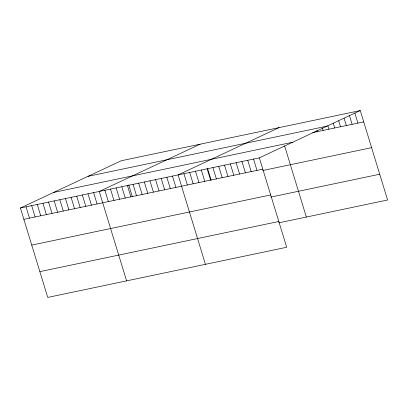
<?xml version="1.0" encoding="UTF-8"?>
<svg xmlns="http://www.w3.org/2000/svg" width="408" height="408" viewBox="0 0 408 408"><rect width="100%" height="100%" fill="white"/><g stroke="black" fill="none" stroke-linecap="round" stroke-linejoin="round"><path stroke-width="0.61" d="M360.259 110.573L259.345 157.85L286.681 247.268L47.741 297.427L20.4 208.004L121.319 160.732L360.259 110.573L387.6 199.996L278.761 222.845M200.17 144.182L99.251 191.454L126.592 280.872M279.021 127.627L178.102 174.899L205.443 264.323M88.016 176.333L326.956 126.174M312.655 132.61L363.722 121.89M53.703 192.403L292.648 142.249M20.4 208.004L259.345 157.85M23.858 219.32L262.803 169.162M262.762 170.508L371.601 147.665M31.737 245.096L270.683 194.937M270.881 197.069L379.72 174.221M39.857 271.651L278.802 221.493M354.822 112.985L357.918 123.109M349.386 115.393L352.114 124.328M344.128 118.397L346.31 125.542M338.686 120.809L340.507 126.761M333.249 123.216L334.708 127.979M327.813 125.623L328.904 129.198M322.371 128.036L323.1 130.417M316.934 130.443L317.296 131.636M284.631 145.972L306.357 217.051M253.541 159.064L256.999 170.381M247.738 160.283L251.195 171.6M241.934 161.502L245.392 172.819M236.13 162.721L239.593 174.032M230.331 163.94L233.789 175.251M224.528 165.158L227.985 176.47M218.724 166.372L222.181 177.689M212.92 167.591L216.378 178.908M207.57 168.382L211.15 180.096M207.116 168.81L210.574 180.127M201.312 170.029L204.775 181.341M195.514 171.248L198.971 182.56M189.71 172.467L193.168 183.779M183.906 173.68L187.364 184.997M172.472 176.083L175.93 187.399M166.836 177.266L170.299 188.578M161.206 178.449L164.664 189.761M155.576 179.632L159.033 190.944M149.94 180.81L153.403 192.127M144.31 181.994L147.767 193.31M138.679 183.177L142.137 194.494M133.044 184.36L136.501 195.672M128.719 184.931L132.299 196.651M127.413 185.543L130.871 196.855M121.778 186.721L125.241 198.038M116.147 187.904L119.605 199.221M110.517 189.088L113.975 200.404M104.882 190.271L108.344 201.583M93.621 192.632L97.079 203.949M87.985 193.815L91.448 205.132M82.355 194.999L85.813 206.315M76.724 196.182L80.182 207.494M71.089 197.365L74.552 208.677M65.459 198.548L68.916 209.86M59.828 199.726L63.286 211.043M54.193 200.909L57.65 212.226M48.562 202.093L52.02 213.404M42.927 203.276L46.39 214.588M37.296 204.459L40.754 215.771M31.666 205.637L35.124 216.954M26.03 206.82L29.493 218.137"/></g></svg>
